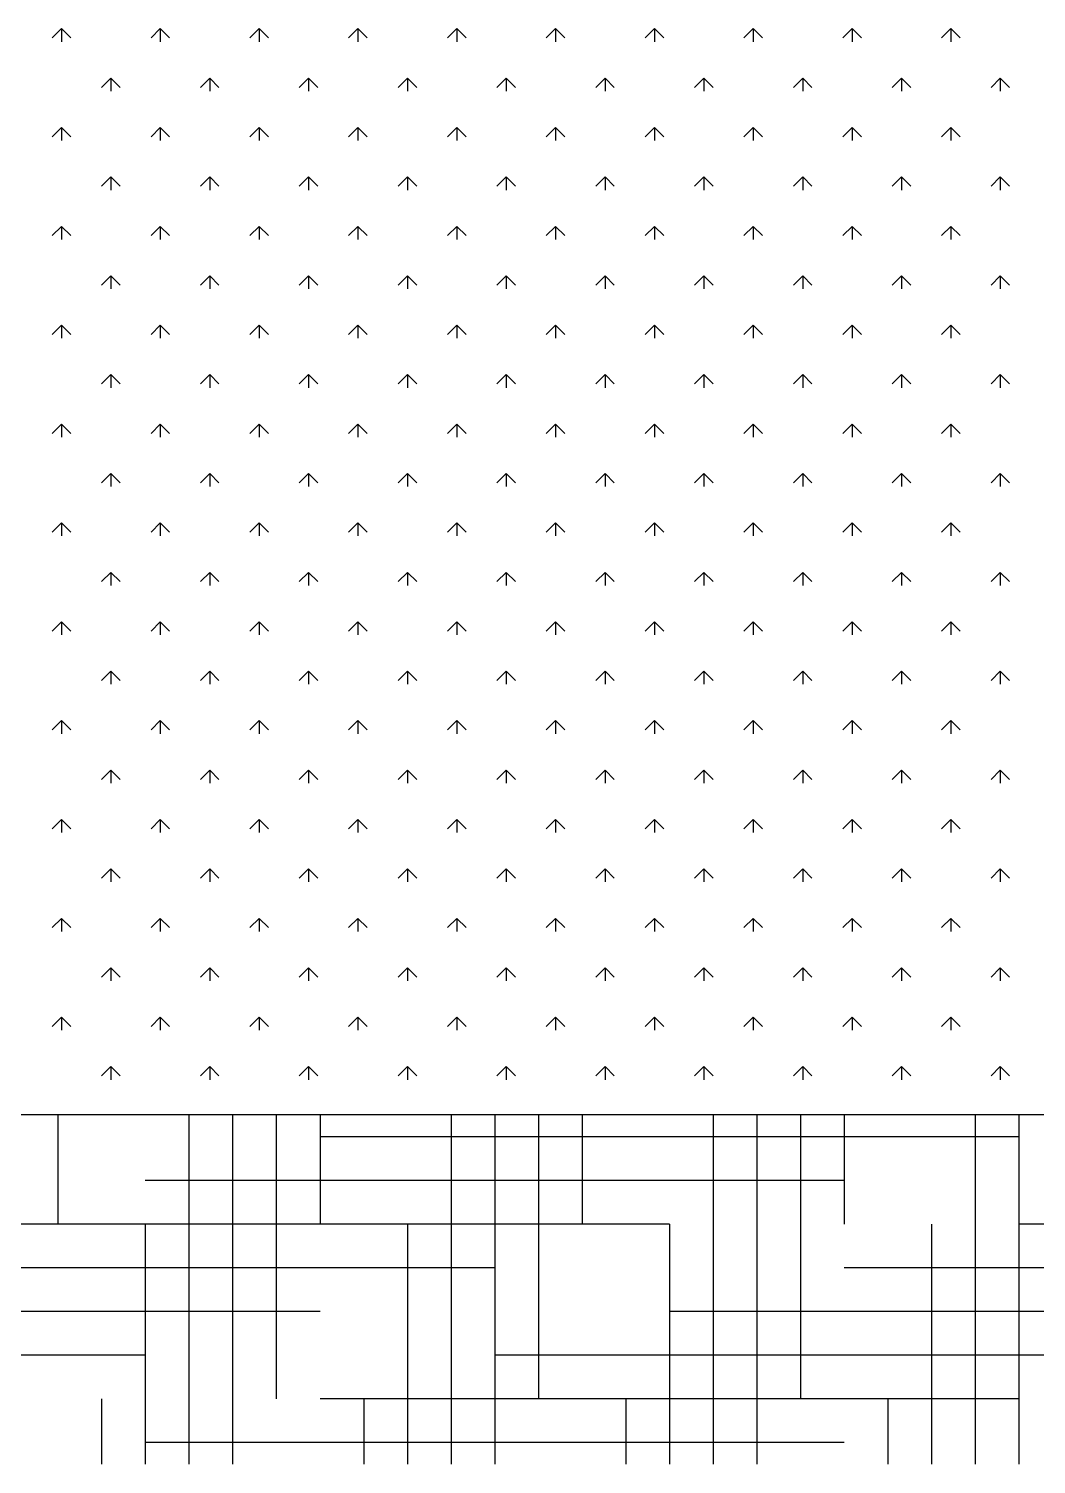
# Model space of a CAD drawing. Header units: millimetres. Extents: x -30782 to 40110, y 35885 to 73818.
# Drawn here: x 8245 to 9110, y 68543 to 69776 of the extents above; entities that cross this region are included whole.
import ezdxf

# ---------------------------------------------------------------- set-up
doc = ezdxf.new("R2010")
doc.units = ezdxf.units.MM

# ---------------------------------------------------------------- blocks, each defined once
blk = doc.blocks.new('A$C107E516A')
for p, q in [((1756.7, 1232.3, -685.7), (1748.8, 1224.3, -685.7)), ((1756.7, 1232.3, -685.7), (1764.7, 1224.3, -685.7)), ((1841.6, 1232.3, -685.7), (1833.6, 1224.3, -685.7)), ((1841.6, 1232.3, -685.7), (1849.5, 1224.3, -685.7)), ((1926.4, 1232.3, -685.7), (1918.5, 1224.3, -685.7)), ((1926.4, 1232.3, -685.7), (1934.4, 1224.3, -685.7)), ((2011.3, 1232.3, -685.7), (2003.3, 1224.3, -685.7)), ((2011.3, 1232.3, -685.7), (2019.2, 1224.3, -685.7)), ((2096.1, 1232.3, -685.7), (2088.2, 1224.3, -685.7)), ((2096.1, 1232.3, -685.7), (2104.1, 1224.3, -685.7)), ((2181, 1232.3, -685.7), (2173, 1224.3, -685.7)), ((2181, 1232.3, -685.7), (2188.9, 1224.3, -685.7)), ((2265.8, 1232.3, -685.7), (2257.9, 1224.3, -685.7)), ((2265.8, 1232.3, -685.7), (2273.8, 1224.3, -685.7)), ((2350.7, 1232.3, -685.7), (2342.7, 1224.3, -685.7)), ((2350.7, 1232.3, -685.7), (2358.6, 1224.3, -685.7)), ((2435.5, 1232.3, -685.7), (2427.6, 1224.3, -685.7)), ((2435.5, 1232.3, -685.7), (2443.5, 1224.3, -685.7)), ((2520.4, 1232.3, -685.7), (2512.4, 1224.3, -685.7)), ((2520.4, 1232.3, -685.7), (2528.3, 1224.3, -685.7)), ((1756.7, 1232.3, -685.7), (1756.7, 1221, -685.7)), ((1841.6, 1232.3, -685.7), (1841.6, 1221, -685.7)), ((1926.4, 1232.3, -685.7), (1926.4, 1221, -685.7)), ((2011.3, 1232.3, -685.7), (2011.3, 1221, -685.7)), ((2096.1, 1232.3, -685.7), (2096.1, 1221, -685.7)), ((2181, 1232.3, -685.7), (2181, 1221, -685.7)), ((2265.8, 1232.3, -685.7), (2265.8, 1221, -685.7)), ((2350.7, 1232.3, -685.7), (2350.7, 1221, -685.7)), ((2435.5, 1232.3, -685.7), (2435.5, 1221, -685.7)), ((2520.4, 1232.3, -685.7), (2520.4, 1221, -685.7)), ((1799.1, 1189.9, -685.7), (1791.2, 1181.9, -685.7)), ((1799.1, 1189.9, -685.7), (1799.1, 1178.6, -685.7)), ((1799.1, 1189.9, -685.7), (1807.1, 1181.9, -685.7)), ((1884, 1189.9, -685.7), (1876, 1181.9, -685.7)), ((1884, 1189.9, -685.7), (1884, 1178.6, -685.7)), ((1884, 1189.9, -685.7), (1891.9, 1181.9, -685.7)), ((1968.8, 1189.9, -685.7), (1960.9, 1181.9, -685.7)), ((1968.8, 1189.9, -685.7), (1968.8, 1178.6, -685.7)), ((1968.8, 1189.9, -685.7), (1976.8, 1181.9, -685.7)), ((2053.7, 1189.9, -685.7), (2045.7, 1181.9, -685.7)), ((2053.7, 1189.9, -685.7), (2053.7, 1178.6, -685.7)), ((2053.7, 1189.9, -685.7), (2061.7, 1181.9, -685.7)), ((2138.6, 1189.9, -685.7), (2130.6, 1181.9, -685.7)), ((2138.6, 1189.9, -685.7), (2138.6, 1178.6, -685.7)), ((2138.6, 1189.9, -685.7), (2146.5, 1181.9, -685.7)), ((2223.4, 1189.9, -685.7), (2215.4, 1181.9, -685.7)), ((2223.4, 1189.9, -685.7), (2223.4, 1178.6, -685.7)), ((2223.4, 1189.9, -685.7), (2231.4, 1181.9, -685.7)), ((2308.3, 1189.9, -685.7), (2300.3, 1181.9, -685.7)), ((2308.3, 1189.9, -685.7), (2308.3, 1178.6, -685.7)), ((2308.3, 1189.9, -685.7), (2316.2, 1181.9, -685.7)), ((2393.1, 1189.9, -685.7), (2385.2, 1181.9, -685.7)), ((2393.1, 1189.9, -685.7), (2393.1, 1178.6, -685.7)), ((2393.1, 1189.9, -685.7), (2401.1, 1181.9, -685.7)), ((2478, 1189.9, -685.7), (2470, 1181.9, -685.7)), ((2478, 1189.9, -685.7), (2478, 1178.6, -685.7)), ((2478, 1189.9, -685.7), (2485.9, 1181.9, -685.7)), ((2562.8, 1189.9, -685.7), (2554.9, 1181.9, -685.7)), ((2562.8, 1189.9, -685.7), (2562.8, 1178.6, -685.7)), ((2562.8, 1189.9, -685.7), (2570.8, 1181.9, -685.7)), ((1756.7, 1147.4, -685.7), (1748.8, 1139.5, -685.7)), ((1756.7, 1147.4, -685.7), (1756.7, 1136.2, -685.7)), ((1756.7, 1147.4, -685.7), (1764.7, 1139.5, -685.7)), ((1841.6, 1147.4, -685.7), (1833.6, 1139.5, -685.7)), ((1841.6, 1147.4, -685.7), (1841.6, 1136.2, -685.7)), ((1841.6, 1147.4, -685.7), (1849.5, 1139.5, -685.7)), ((1926.4, 1147.4, -685.7), (1918.5, 1139.5, -685.7)), ((1926.4, 1147.4, -685.7), (1926.4, 1136.2, -685.7)), ((1926.4, 1147.4, -685.7), (1934.4, 1139.5, -685.7)), ((2011.3, 1147.4, -685.7), (2003.3, 1139.5, -685.7)), ((2011.3, 1147.4, -685.7), (2011.3, 1136.2, -685.7)), ((2011.3, 1147.4, -685.7), (2019.2, 1139.5, -685.7)), ((2096.1, 1147.4, -685.7), (2088.2, 1139.5, -685.7)), ((2096.1, 1147.4, -685.7), (2096.1, 1136.2, -685.7)), ((2096.1, 1147.4, -685.7), (2104.1, 1139.5, -685.7)), ((2181, 1147.4, -685.7), (2173, 1139.5, -685.7)), ((2181, 1147.4, -685.7), (2181, 1136.2, -685.7)), ((2181, 1147.4, -685.7), (2188.9, 1139.5, -685.7)), ((2265.8, 1147.4, -685.7), (2257.9, 1139.5, -685.7)), ((2265.8, 1147.4, -685.7), (2265.8, 1136.2, -685.7)), ((2265.8, 1147.4, -685.7), (2273.8, 1139.5, -685.7)), ((2350.7, 1147.4, -685.7), (2342.7, 1139.5, -685.7)), ((2350.7, 1147.4, -685.7), (2350.7, 1136.2, -685.7)), ((2350.7, 1147.4, -685.7), (2358.6, 1139.5, -685.7)), ((2435.5, 1147.4, -685.7), (2427.6, 1139.5, -685.7)), ((2435.5, 1147.4, -685.7), (2435.5, 1136.2, -685.7)), ((2435.5, 1147.4, -685.7), (2443.5, 1139.5, -685.7)), ((2520.4, 1147.4, -685.7), (2512.4, 1139.5, -685.7)), ((2520.4, 1147.4, -685.7), (2520.4, 1136.2, -685.7)), ((2520.4, 1147.4, -685.7), (2528.3, 1139.5, -685.7)), ((1799.1, 1105, -685.7), (1791.2, 1097, -685.7)), ((1799.1, 1105, -685.7), (1799.1, 1093.7, -685.7)), ((1799.1, 1105, -685.7), (1807.1, 1097, -685.7)), ((1884, 1105, -685.7), (1876, 1097, -685.7)), ((1884, 1105, -685.7), (1884, 1093.7, -685.7)), ((1884, 1105, -685.7), (1891.9, 1097, -685.7)), ((1968.8, 1105, -685.7), (1960.9, 1097, -685.7)), ((1968.8, 1105, -685.7), (1968.8, 1093.7, -685.7)), ((1968.8, 1105, -685.7), (1976.8, 1097, -685.7)), ((2053.7, 1105, -685.7), (2045.7, 1097, -685.7)), ((2053.7, 1105, -685.7), (2053.7, 1093.7, -685.7)), ((2053.7, 1105, -685.7), (2061.7, 1097, -685.7)), ((2138.6, 1105, -685.7), (2130.6, 1097, -685.7)), ((2138.6, 1105, -685.7), (2138.6, 1093.7, -685.7)), ((2138.6, 1105, -685.7), (2146.5, 1097, -685.7)), ((2223.4, 1105, -685.7), (2215.4, 1097, -685.7)), ((2223.4, 1105, -685.7), (2223.4, 1093.7, -685.7)), ((2223.4, 1105, -685.7), (2231.4, 1097, -685.7)), ((2308.3, 1105, -685.7), (2300.3, 1097, -685.7)), ((2308.3, 1105, -685.7), (2308.3, 1093.7, -685.7)), ((2308.3, 1105, -685.7), (2316.2, 1097, -685.7)), ((2393.1, 1105, -685.7), (2385.2, 1097, -685.7)), ((2393.1, 1105, -685.7), (2393.1, 1093.7, -685.7)), ((2393.1, 1105, -685.7), (2401.1, 1097, -685.7)), ((2478, 1105, -685.7), (2470, 1097, -685.7)), ((2478, 1105, -685.7), (2478, 1093.7, -685.7)), ((2478, 1105, -685.7), (2485.9, 1097, -685.7)), ((2562.8, 1105, -685.7), (2554.9, 1097, -685.7)), ((2562.8, 1105, -685.7), (2562.8, 1093.7, -685.7)), ((2562.8, 1105, -685.7), (2570.8, 1097, -685.7)), ((1756.7, 1062.6, -685.7), (1748.8, 1054.6, -685.7)), ((1756.7, 1062.6, -685.7), (1756.7, 1051.3, -685.7)), ((1756.7, 1062.6, -685.7), (1764.7, 1054.6, -685.7)), ((1841.6, 1062.6, -685.7), (1833.6, 1054.6, -685.7)), ((1841.6, 1062.6, -685.7), (1841.6, 1051.3, -685.7)), ((1841.6, 1062.6, -685.7), (1849.5, 1054.6, -685.7)), ((1926.4, 1062.6, -685.7), (1918.5, 1054.6, -685.7)), ((1926.4, 1062.6, -685.7), (1926.4, 1051.3, -685.7)), ((1926.4, 1062.6, -685.7), (1934.4, 1054.6, -685.7)), ((2011.3, 1062.6, -685.7), (2003.3, 1054.6, -685.7)), ((2011.3, 1062.6, -685.7), (2011.3, 1051.3, -685.7)), ((2011.3, 1062.6, -685.7), (2019.2, 1054.6, -685.7)), ((2096.1, 1062.6, -685.7), (2088.2, 1054.6, -685.7)), ((2096.1, 1062.6, -685.7), (2096.1, 1051.3, -685.7)), ((2096.1, 1062.6, -685.7), (2104.1, 1054.6, -685.7)), ((2181, 1062.6, -685.7), (2173, 1054.6, -685.7)), ((2181, 1062.6, -685.7), (2181, 1051.3, -685.7)), ((2181, 1062.6, -685.7), (2188.9, 1054.6, -685.7)), ((2265.8, 1062.6, -685.7), (2257.9, 1054.6, -685.7)), ((2265.8, 1062.6, -685.7), (2265.8, 1051.3, -685.7)), ((2265.8, 1062.6, -685.7), (2273.8, 1054.6, -685.7)), ((2350.7, 1062.6, -685.7), (2342.7, 1054.6, -685.7)), ((2350.7, 1062.6, -685.7), (2350.7, 1051.3, -685.7)), ((2350.7, 1062.6, -685.7), (2358.6, 1054.6, -685.7)), ((2435.5, 1062.6, -685.7), (2427.6, 1054.6, -685.7)), ((2435.5, 1062.6, -685.7), (2435.5, 1051.3, -685.7)), ((2435.5, 1062.6, -685.7), (2443.5, 1054.6, -685.7)), ((2520.4, 1062.6, -685.7), (2512.4, 1054.6, -685.7)), ((2520.4, 1062.6, -685.7), (2520.4, 1051.3, -685.7)), ((2520.4, 1062.6, -685.7), (2528.3, 1054.6, -685.7)), ((1799.1, 1020.1, -685.7), (1791.2, 1012.2, -685.7)), ((1799.1, 1020.1, -685.7), (1799.1, 1008.9, -685.7)), ((1799.1, 1020.1, -685.7), (1807.1, 1012.2, -685.7)), ((1884, 1020.1, -685.7), (1876, 1012.2, -685.7)), ((1884, 1020.1, -685.7), (1884, 1008.9, -685.7)), ((1884, 1020.1, -685.7), (1891.9, 1012.2, -685.7)), ((1968.8, 1020.1, -685.7), (1960.9, 1012.2, -685.7)), ((1968.8, 1020.1, -685.7), (1968.8, 1008.9, -685.7)), ((1968.8, 1020.1, -685.7), (1976.8, 1012.2, -685.7)), ((2053.7, 1020.1, -685.7), (2045.7, 1012.2, -685.7)), ((2053.7, 1020.1, -685.7), (2053.7, 1008.9, -685.7)), ((2053.7, 1020.1, -685.7), (2061.7, 1012.2, -685.7)), ((2138.6, 1020.1, -685.7), (2130.6, 1012.2, -685.7)), ((2138.6, 1020.1, -685.7), (2138.6, 1008.9, -685.7)), ((2138.6, 1020.1, -685.7), (2146.5, 1012.2, -685.7)), ((2223.4, 1020.1, -685.7), (2215.4, 1012.2, -685.7)), ((2223.4, 1020.1, -685.7), (2223.4, 1008.9, -685.7)), ((2223.4, 1020.1, -685.7), (2231.4, 1012.2, -685.7)), ((2308.3, 1020.1, -685.7), (2300.3, 1012.2, -685.7)), ((2308.3, 1020.1, -685.7), (2308.3, 1008.9, -685.7)), ((2308.3, 1020.1, -685.7), (2316.2, 1012.2, -685.7)), ((2393.1, 1020.1, -685.7), (2385.2, 1012.2, -685.7)), ((2393.1, 1020.1, -685.7), (2393.1, 1008.9, -685.7)), ((2393.1, 1020.1, -685.7), (2401.1, 1012.2, -685.7)), ((2478, 1020.1, -685.7), (2470, 1012.2, -685.7)), ((2478, 1020.1, -685.7), (2478, 1008.9, -685.7)), ((2478, 1020.1, -685.7), (2485.9, 1012.2, -685.7)), ((2562.8, 1020.1, -685.7), (2554.9, 1012.2, -685.7)), ((2562.8, 1020.1, -685.7), (2562.8, 1008.9, -685.7)), ((2562.8, 1020.1, -685.7), (2570.8, 1012.2, -685.7)), ((1756.7, 977.7, -685.7), (1748.8, 969.8, -685.7)), ((1756.7, 977.7, -685.7), (1756.7, 966.5, -685.7)), ((1756.7, 977.7, -685.7), (1764.7, 969.8, -685.7)), ((1841.6, 977.7, -685.7), (1833.6, 969.8, -685.7)), ((1841.6, 977.7, -685.7), (1841.6, 966.5, -685.7)), ((1841.6, 977.7, -685.7), (1849.5, 969.8, -685.7)), ((1926.4, 977.7, -685.7), (1918.5, 969.8, -685.7)), ((1926.4, 977.7, -685.7), (1926.4, 966.5, -685.7)), ((1926.4, 977.7, -685.7), (1934.4, 969.8, -685.7)), ((2011.3, 977.7, -685.7), (2003.3, 969.8, -685.7)), ((2011.3, 977.7, -685.7), (2011.3, 966.5, -685.7)), ((2011.3, 977.7, -685.7), (2019.2, 969.8, -685.7)), ((2096.1, 977.7, -685.7), (2088.2, 969.8, -685.7)), ((2096.1, 977.7, -685.7), (2096.1, 966.5, -685.7)), ((2096.1, 977.7, -685.7), (2104.1, 969.8, -685.7)), ((2181, 977.7, -685.7), (2173, 969.8, -685.7)), ((2181, 977.7, -685.7), (2181, 966.5, -685.7)), ((2181, 977.7, -685.7), (2188.9, 969.8, -685.7)), ((2265.8, 977.7, -685.7), (2257.9, 969.8, -685.7)), ((2265.8, 977.7, -685.7), (2265.8, 966.5, -685.7)), ((2265.8, 977.7, -685.7), (2273.8, 969.8, -685.7)), ((2350.7, 977.7, -685.7), (2342.7, 969.8, -685.7)), ((2350.7, 977.7, -685.7), (2350.7, 966.5, -685.7)), ((2350.7, 977.7, -685.7), (2358.6, 969.8, -685.7)), ((2435.5, 977.7, -685.7), (2427.6, 969.8, -685.7)), ((2435.5, 977.7, -685.7), (2435.5, 966.5, -685.7)), ((2435.5, 977.7, -685.7), (2443.5, 969.8, -685.7)), ((2520.4, 977.7, -685.7), (2512.4, 969.8, -685.7)), ((2520.4, 977.7, -685.7), (2520.4, 966.5, -685.7)), ((2520.4, 977.7, -685.7), (2528.3, 969.8, -685.7)), ((1799.1, 935.3, -685.7), (1791.2, 927.3, -685.7)), ((1799.1, 935.3, -685.7), (1799.1, 924, -685.7)), ((1799.1, 935.3, -685.7), (1807.1, 927.3, -685.7)), ((1884, 935.3, -685.7), (1876, 927.3, -685.7)), ((1884, 935.3, -685.7), (1884, 924, -685.7)), ((1884, 935.3, -685.7), (1891.9, 927.3, -685.7)), ((1968.8, 935.3, -685.7), (1960.9, 927.3, -685.7)), ((1968.8, 935.3, -685.7), (1968.8, 924, -685.7)), ((1968.8, 935.3, -685.7), (1976.8, 927.3, -685.7)), ((2053.7, 935.3, -685.7), (2045.7, 927.3, -685.7)), ((2053.7, 935.3, -685.7), (2053.7, 924, -685.7)), ((2053.7, 935.3, -685.7), (2061.7, 927.3, -685.7)), ((2138.6, 935.3, -685.7), (2130.6, 927.3, -685.7)), ((2138.6, 935.3, -685.7), (2138.6, 924, -685.7)), ((2138.6, 935.3, -685.7), (2146.5, 927.3, -685.7)), ((2223.4, 935.3, -685.7), (2215.4, 927.3, -685.7)), ((2223.4, 935.3, -685.7), (2223.4, 924, -685.7)), ((2223.4, 935.3, -685.7), (2231.4, 927.3, -685.7)), ((2308.3, 935.3, -685.7), (2300.3, 927.3, -685.7)), ((2308.3, 935.3, -685.7), (2308.3, 924, -685.7)), ((2308.3, 935.3, -685.7), (2316.2, 927.3, -685.7)), ((2393.1, 935.3, -685.7), (2385.2, 927.3, -685.7)), ((2393.1, 935.3, -685.7), (2393.1, 924, -685.7)), ((2393.1, 935.3, -685.7), (2401.1, 927.3, -685.7)), ((2478, 935.3, -685.7), (2470, 927.3, -685.7)), ((2478, 935.3, -685.7), (2478, 924, -685.7)), ((2478, 935.3, -685.7), (2485.9, 927.3, -685.7)), ((2562.8, 935.3, -685.7), (2554.9, 927.3, -685.7)), ((2562.8, 935.3, -685.7), (2562.8, 924, -685.7)), ((2562.8, 935.3, -685.7), (2570.8, 927.3, -685.7)), ((1756.7, 892.9, -685.7), (1748.8, 884.9, -685.7)), ((1756.7, 892.9, -685.7), (1756.7, 881.6, -685.7)), ((1756.7, 892.9, -685.7), (1764.7, 884.9, -685.7)), ((1841.6, 892.9, -685.7), (1833.6, 884.9, -685.7)), ((1841.6, 892.9, -685.7), (1841.6, 881.6, -685.7)), ((1841.6, 892.9, -685.7), (1849.5, 884.9, -685.7)), ((1926.4, 892.9, -685.7), (1918.5, 884.9, -685.7)), ((1926.4, 892.9, -685.7), (1926.4, 881.6, -685.7)), ((1926.4, 892.9, -685.7), (1934.4, 884.9, -685.7)), ((2011.3, 892.9, -685.7), (2003.3, 884.9, -685.7)), ((2011.3, 892.9, -685.7), (2011.3, 881.6, -685.7)), ((2011.3, 892.9, -685.7), (2019.2, 884.9, -685.7)), ((2096.1, 892.9, -685.7), (2088.2, 884.9, -685.7)), ((2096.1, 892.9, -685.7), (2096.1, 881.6, -685.7)), ((2096.1, 892.9, -685.7), (2104.1, 884.9, -685.7)), ((2181, 892.9, -685.7), (2173, 884.9, -685.7)), ((2181, 892.9, -685.7), (2181, 881.6, -685.7)), ((2181, 892.9, -685.7), (2188.9, 884.9, -685.7)), ((2265.8, 892.9, -685.7), (2257.9, 884.9, -685.7)), ((2265.8, 892.9, -685.7), (2265.8, 881.6, -685.7)), ((2265.8, 892.9, -685.7), (2273.8, 884.9, -685.7)), ((2350.7, 892.9, -685.7), (2342.7, 884.9, -685.7)), ((2350.7, 892.9, -685.7), (2350.7, 881.6, -685.7)), ((2350.7, 892.9, -685.7), (2358.6, 884.9, -685.7)), ((2435.5, 892.9, -685.7), (2427.6, 884.9, -685.7)), ((2435.5, 892.9, -685.7), (2435.5, 881.6, -685.7)), ((2435.5, 892.9, -685.7), (2443.5, 884.9, -685.7)), ((2520.4, 892.9, -685.7), (2512.4, 884.9, -685.7)), ((2520.4, 892.9, -685.7), (2520.4, 881.6, -685.7)), ((2520.4, 892.9, -685.7), (2528.3, 884.9, -685.7)), ((1799.1, 850.4, -685.7), (1791.2, 842.5, -685.7)), ((1799.1, 850.4, -685.7), (1799.1, 839.2, -685.7)), ((1799.1, 850.4, -685.7), (1807.1, 842.5, -685.7)), ((1884, 850.4, -685.7), (1876, 842.5, -685.7)), ((1884, 850.4, -685.7), (1884, 839.2, -685.7)), ((1884, 850.4, -685.7), (1891.9, 842.5, -685.7)), ((1968.8, 850.4, -685.7), (1960.9, 842.5, -685.7)), ((1968.8, 850.4, -685.7), (1968.8, 839.2, -685.7)), ((1968.8, 850.4, -685.7), (1976.8, 842.5, -685.7)), ((2053.7, 850.4, -685.7), (2045.7, 842.5, -685.7)), ((2053.7, 850.4, -685.7), (2053.7, 839.2, -685.7)), ((2053.7, 850.4, -685.7), (2061.7, 842.5, -685.7)), ((2138.6, 850.4, -685.7), (2130.6, 842.5, -685.7)), ((2138.6, 850.4, -685.7), (2138.6, 839.2, -685.7)), ((2138.6, 850.4, -685.7), (2146.5, 842.5, -685.7)), ((2223.4, 850.4, -685.7), (2215.4, 842.5, -685.7)), ((2223.4, 850.4, -685.7), (2223.4, 839.2, -685.7)), ((2223.4, 850.4, -685.7), (2231.4, 842.5, -685.7)), ((2308.3, 850.4, -685.7), (2300.3, 842.5, -685.7)), ((2308.3, 850.4, -685.7), (2308.3, 839.2, -685.7)), ((2308.3, 850.4, -685.7), (2316.2, 842.5, -685.7)), ((2393.1, 850.4, -685.7), (2385.2, 842.5, -685.7)), ((2393.1, 850.4, -685.7), (2393.1, 839.2, -685.7)), ((2393.1, 850.4, -685.7), (2401.1, 842.5, -685.7)), ((2478, 850.4, -685.7), (2470, 842.5, -685.7)), ((2478, 850.4, -685.7), (2478, 839.2, -685.7)), ((2478, 850.4, -685.7), (2485.9, 842.5, -685.7)), ((2562.8, 850.4, -685.7), (2554.9, 842.5, -685.7)), ((2562.8, 850.4, -685.7), (2562.8, 839.2, -685.7)), ((2562.8, 850.4, -685.7), (2570.8, 842.5, -685.7)), ((1756.7, 808, -685.7), (1748.8, 800.1, -685.7)), ((1756.7, 808, -685.7), (1756.7, 796.8, -685.7)), ((1756.7, 808, -685.7), (1764.7, 800.1, -685.7)), ((1841.6, 808, -685.7), (1833.6, 800.1, -685.7)), ((1841.6, 808, -685.7), (1841.6, 796.8, -685.7)), ((1841.6, 808, -685.7), (1849.5, 800.1, -685.7)), ((1926.4, 808, -685.7), (1918.5, 800.1, -685.7)), ((1926.4, 808, -685.7), (1926.4, 796.8, -685.7)), ((1926.4, 808, -685.7), (1934.4, 800.1, -685.7)), ((2011.3, 808, -685.7), (2003.3, 800.1, -685.7)), ((2011.3, 808, -685.7), (2011.3, 796.8, -685.7)), ((2011.3, 808, -685.7), (2019.2, 800.1, -685.7)), ((2096.1, 808, -685.7), (2088.2, 800.1, -685.7)), ((2096.1, 808, -685.7), (2096.1, 796.8, -685.7)), ((2096.1, 808, -685.7), (2104.1, 800.1, -685.7)), ((2181, 808, -685.7), (2173, 800.1, -685.7)), ((2181, 808, -685.7), (2181, 796.8, -685.7)), ((2181, 808, -685.7), (2188.9, 800.1, -685.7)), ((2265.8, 808, -685.7), (2257.9, 800.1, -685.7)), ((2265.8, 808, -685.7), (2265.8, 796.8, -685.7)), ((2265.8, 808, -685.7), (2273.8, 800.1, -685.7)), ((2350.7, 808, -685.7), (2342.7, 800.1, -685.7)), ((2350.7, 808, -685.7), (2350.7, 796.8, -685.7)), ((2350.7, 808, -685.7), (2358.6, 800.1, -685.7)), ((2435.5, 808, -685.7), (2427.6, 800.1, -685.7)), ((2435.5, 808, -685.7), (2435.5, 796.8, -685.7)), ((2435.5, 808, -685.7), (2443.5, 800.1, -685.7)), ((2520.4, 808, -685.7), (2512.4, 800.1, -685.7)), ((2520.4, 808, -685.7), (2520.4, 796.8, -685.7)), ((2520.4, 808, -685.7), (2528.3, 800.1, -685.7)), ((1799.1, 765.6, -685.7), (1791.2, 757.6, -685.7)), ((1799.1, 765.6, -685.7), (1799.1, 754.3, -685.7)), ((1799.1, 765.6, -685.7), (1807.1, 757.6, -685.7)), ((1884, 765.6, -685.7), (1876, 757.6, -685.7)), ((1884, 765.6, -685.7), (1884, 754.3, -685.7)), ((1884, 765.6, -685.7), (1891.9, 757.6, -685.7)), ((1968.8, 765.6, -685.7), (1960.9, 757.6, -685.7)), ((1968.8, 765.6, -685.7), (1968.8, 754.3, -685.7)), ((1968.8, 765.6, -685.7), (1976.8, 757.6, -685.7)), ((2053.7, 765.6, -685.7), (2045.7, 757.6, -685.7)), ((2053.7, 765.6, -685.7), (2053.7, 754.3, -685.7)), ((2053.7, 765.6, -685.7), (2061.7, 757.6, -685.7)), ((2138.6, 765.6, -685.7), (2130.6, 757.6, -685.7)), ((2138.6, 765.6, -685.7), (2138.6, 754.3, -685.7)), ((2138.6, 765.6, -685.7), (2146.5, 757.6, -685.7)), ((2223.4, 765.6, -685.7), (2215.4, 757.6, -685.7)), ((2223.4, 765.6, -685.7), (2223.4, 754.3, -685.7)), ((2223.4, 765.6, -685.7), (2231.4, 757.6, -685.7)), ((2308.3, 765.6, -685.7), (2300.3, 757.6, -685.7)), ((2308.3, 765.6, -685.7), (2308.3, 754.3, -685.7)), ((2308.3, 765.6, -685.7), (2316.2, 757.6, -685.7)), ((2393.1, 765.6, -685.7), (2385.2, 757.6, -685.7)), ((2393.1, 765.6, -685.7), (2393.1, 754.3, -685.7)), ((2393.1, 765.6, -685.7), (2401.1, 757.6, -685.7)), ((2478, 765.6, -685.7), (2470, 757.6, -685.7)), ((2478, 765.6, -685.7), (2478, 754.3, -685.7)), ((2478, 765.6, -685.7), (2485.9, 757.6, -685.7)), ((2562.8, 765.6, -685.7), (2554.9, 757.6, -685.7)), ((2562.8, 765.6, -685.7), (2562.8, 754.3, -685.7)), ((2562.8, 765.6, -685.7), (2570.8, 757.6, -685.7)), ((1756.7, 723.2, -685.7), (1748.8, 715.2, -685.7)), ((1756.7, 723.2, -685.7), (1756.7, 711.9, -685.7)), ((1756.7, 723.2, -685.7), (1764.7, 715.2, -685.7)), ((1841.6, 723.2, -685.7), (1833.6, 715.2, -685.7)), ((1841.6, 723.2, -685.7), (1841.6, 711.9, -685.7)), ((1841.6, 723.2, -685.7), (1849.5, 715.2, -685.7)), ((1926.4, 723.2, -685.7), (1918.5, 715.2, -685.7)), ((1926.4, 723.2, -685.7), (1926.4, 711.9, -685.7)), ((1926.4, 723.2, -685.7), (1934.4, 715.2, -685.7)), ((2011.3, 723.2, -685.7), (2003.3, 715.2, -685.7)), ((2011.3, 723.2, -685.7), (2011.3, 711.9, -685.7)), ((2011.3, 723.2, -685.7), (2019.2, 715.2, -685.7)), ((2096.1, 723.2, -685.7), (2088.2, 715.2, -685.7)), ((2096.1, 723.2, -685.7), (2096.1, 711.9, -685.7)), ((2096.1, 723.2, -685.7), (2104.1, 715.2, -685.7)), ((2181, 723.2, -685.7), (2173, 715.2, -685.7)), ((2181, 723.2, -685.7), (2181, 711.9, -685.7)), ((2181, 723.2, -685.7), (2188.9, 715.2, -685.7)), ((2265.8, 723.2, -685.7), (2257.9, 715.2, -685.7)), ((2265.8, 723.2, -685.7), (2265.8, 711.9, -685.7)), ((2265.8, 723.2, -685.7), (2273.8, 715.2, -685.7)), ((2350.7, 723.2, -685.7), (2342.7, 715.2, -685.7)), ((2350.7, 723.2, -685.7), (2350.7, 711.9, -685.7)), ((2350.7, 723.2, -685.7), (2358.6, 715.2, -685.7)), ((2435.5, 723.2, -685.7), (2427.6, 715.2, -685.7)), ((2435.5, 723.2, -685.7), (2435.5, 711.9, -685.7)), ((2435.5, 723.2, -685.7), (2443.5, 715.2, -685.7)), ((2520.4, 723.2, -685.7), (2512.4, 715.2, -685.7)), ((2520.4, 723.2, -685.7), (2520.4, 711.9, -685.7)), ((2520.4, 723.2, -685.7), (2528.3, 715.2, -685.7)), ((1799.1, 680.7, -685.7), (1791.2, 672.8, -685.7)), ((1799.1, 680.7, -685.7), (1799.1, 669.5, -685.7)), ((1799.1, 680.7, -685.7), (1807.1, 672.8, -685.7)), ((1884, 680.7, -685.7), (1876, 672.8, -685.7)), ((1884, 680.7, -685.7), (1884, 669.5, -685.7)), ((1884, 680.7, -685.7), (1891.9, 672.8, -685.7)), ((1968.8, 680.7, -685.7), (1960.9, 672.8, -685.7)), ((1968.8, 680.7, -685.7), (1968.8, 669.5, -685.7)), ((1968.8, 680.7, -685.7), (1976.8, 672.8, -685.7)), ((2053.7, 680.7, -685.7), (2045.7, 672.8, -685.7)), ((2053.7, 680.7, -685.7), (2053.7, 669.5, -685.7)), ((2053.7, 680.7, -685.7), (2061.7, 672.8, -685.7)), ((2138.6, 680.7, -685.7), (2130.6, 672.8, -685.7)), ((2138.6, 680.7, -685.7), (2138.6, 669.5, -685.7)), ((2138.6, 680.7, -685.7), (2146.5, 672.8, -685.7)), ((2223.4, 680.7, -685.7), (2215.4, 672.8, -685.7)), ((2223.4, 680.7, -685.7), (2223.4, 669.5, -685.7)), ((2223.4, 680.7, -685.7), (2231.4, 672.8, -685.7)), ((2308.3, 680.7, -685.7), (2300.3, 672.8, -685.7)), ((2308.3, 680.7, -685.7), (2308.3, 669.5, -685.7)), ((2308.3, 680.7, -685.7), (2316.2, 672.8, -685.7)), ((2393.1, 680.7, -685.7), (2385.2, 672.8, -685.7)), ((2393.1, 680.7, -685.7), (2393.1, 669.5, -685.7)), ((2393.1, 680.7, -685.7), (2401.1, 672.8, -685.7)), ((2478, 680.7, -685.7), (2470, 672.8, -685.7)), ((2478, 680.7, -685.7), (2478, 669.5, -685.7)), ((2478, 680.7, -685.7), (2485.9, 672.8, -685.7)), ((2562.8, 680.7, -685.7), (2554.9, 672.8, -685.7)), ((2562.8, 680.7, -685.7), (2562.8, 669.5, -685.7)), ((2562.8, 680.7, -685.7), (2570.8, 672.8, -685.7)), ((1756.7, 638.3, -685.7), (1748.8, 630.4, -685.7)), ((1756.7, 638.3, -685.7), (1756.7, 627.1, -685.7)), ((1756.7, 638.3, -685.7), (1764.7, 630.4, -685.7)), ((1841.6, 638.3, -685.7), (1833.6, 630.4, -685.7)), ((1841.6, 638.3, -685.7), (1841.6, 627.1, -685.7)), ((1841.6, 638.3, -685.7), (1849.5, 630.4, -685.7)), ((1926.4, 638.3, -685.7), (1918.5, 630.4, -685.7)), ((1926.4, 638.3, -685.7), (1926.4, 627.1, -685.7)), ((1926.4, 638.3, -685.7), (1934.4, 630.4, -685.7)), ((2011.3, 638.3, -685.7), (2003.3, 630.4, -685.7)), ((2011.3, 638.3, -685.7), (2011.3, 627.1, -685.7)), ((2011.3, 638.3, -685.7), (2019.2, 630.4, -685.7)), ((2096.1, 638.3, -685.7), (2088.2, 630.4, -685.7)), ((2096.1, 638.3, -685.7), (2096.1, 627.1, -685.7)), ((2096.1, 638.3, -685.7), (2104.1, 630.4, -685.7)), ((2181, 638.3, -685.7), (2173, 630.4, -685.7)), ((2181, 638.3, -685.7), (2181, 627.1, -685.7)), ((2181, 638.3, -685.7), (2188.9, 630.4, -685.7)), ((2265.8, 638.3, -685.7), (2257.9, 630.4, -685.7)), ((2265.8, 638.3, -685.7), (2265.8, 627.1, -685.7)), ((2265.8, 638.3, -685.7), (2273.8, 630.4, -685.7)), ((2350.7, 638.3, -685.7), (2342.7, 630.4, -685.7)), ((2350.7, 638.3, -685.7), (2350.7, 627.1, -685.7)), ((2350.7, 638.3, -685.7), (2358.6, 630.4, -685.7)), ((2435.5, 638.3, -685.7), (2427.6, 630.4, -685.7)), ((2435.5, 638.3, -685.7), (2435.5, 627.1, -685.7)), ((2435.5, 638.3, -685.7), (2443.5, 630.4, -685.7)), ((2520.4, 638.3, -685.7), (2512.4, 630.4, -685.7)), ((2520.4, 638.3, -685.7), (2520.4, 627.1, -685.7)), ((2520.4, 638.3, -685.7), (2528.3, 630.4, -685.7)), ((1799.1, 595.9, -685.7), (1791.2, 587.9, -685.7)), ((1799.1, 595.9, -685.7), (1799.1, 584.6, -685.7)), ((1799.1, 595.9, -685.7), (1807.1, 587.9, -685.7)), ((1884, 595.9, -685.7), (1876, 587.9, -685.7)), ((1884, 595.9, -685.7), (1884, 584.6, -685.7)), ((1884, 595.9, -685.7), (1891.9, 587.9, -685.7)), ((1968.8, 595.9, -685.7), (1960.9, 587.9, -685.7)), ((1968.8, 595.9, -685.7), (1968.8, 584.6, -685.7)), ((1968.8, 595.9, -685.7), (1976.8, 587.9, -685.7)), ((2053.7, 595.9, -685.7), (2045.7, 587.9, -685.7)), ((2053.7, 595.9, -685.7), (2053.7, 584.6, -685.7)), ((2053.7, 595.9, -685.7), (2061.7, 587.9, -685.7)), ((2138.6, 595.9, -685.7), (2130.6, 587.9, -685.7)), ((2138.6, 595.9, -685.7), (2138.6, 584.6, -685.7)), ((2138.6, 595.9, -685.7), (2146.5, 587.9, -685.7)), ((2223.4, 595.9, -685.7), (2215.4, 587.9, -685.7)), ((2223.4, 595.9, -685.7), (2223.4, 584.6, -685.7)), ((2223.4, 595.9, -685.7), (2231.4, 587.9, -685.7)), ((2308.3, 595.9, -685.7), (2300.3, 587.9, -685.7)), ((2308.3, 595.9, -685.7), (2308.3, 584.6, -685.7)), ((2308.3, 595.9, -685.7), (2316.2, 587.9, -685.7)), ((2393.1, 595.9, -685.7), (2385.2, 587.9, -685.7)), ((2393.1, 595.9, -685.7), (2393.1, 584.6, -685.7)), ((2393.1, 595.9, -685.7), (2401.1, 587.9, -685.7)), ((2478, 595.9, -685.7), (2470, 587.9, -685.7)), ((2478, 595.9, -685.7), (2478, 584.6, -685.7)), ((2478, 595.9, -685.7), (2485.9, 587.9, -685.7)), ((2562.8, 595.9, -685.7), (2554.9, 587.9, -685.7)), ((2562.8, 595.9, -685.7), (2562.8, 584.6, -685.7)), ((2562.8, 595.9, -685.7), (2570.8, 587.9, -685.7)), ((1756.7, 553.5, -685.7), (1748.8, 545.5, -685.7)), ((1756.7, 553.5, -685.7), (1756.7, 542.2, -685.7)), ((1756.7, 553.5, -685.7), (1764.7, 545.5, -685.7)), ((1841.6, 553.5, -685.7), (1833.6, 545.5, -685.7)), ((1841.6, 553.5, -685.7), (1841.6, 542.2, -685.7)), ((1841.6, 553.5, -685.7), (1849.5, 545.5, -685.7)), ((1926.4, 553.5, -685.7), (1918.5, 545.5, -685.7)), ((1926.4, 553.5, -685.7), (1926.4, 542.2, -685.7)), ((1926.4, 553.5, -685.7), (1934.4, 545.5, -685.7)), ((2011.3, 553.5, -685.7), (2003.3, 545.5, -685.7)), ((2011.3, 553.5, -685.7), (2011.3, 542.2, -685.7)), ((2011.3, 553.5, -685.7), (2019.2, 545.5, -685.7)), ((2096.1, 553.5, -685.7), (2088.2, 545.5, -685.7)), ((2096.1, 553.5, -685.7), (2096.1, 542.2, -685.7)), ((2096.1, 553.5, -685.7), (2104.1, 545.5, -685.7)), ((2181, 553.5, -685.7), (2173, 545.5, -685.7)), ((2181, 553.5, -685.7), (2181, 542.2, -685.7)), ((2181, 553.5, -685.7), (2188.9, 545.5, -685.7)), ((2265.8, 553.5, -685.7), (2257.9, 545.5, -685.7)), ((2265.8, 553.5, -685.7), (2265.8, 542.2, -685.7)), ((2265.8, 553.5, -685.7), (2273.8, 545.5, -685.7)), ((2350.7, 553.5, -685.7), (2342.7, 545.5, -685.7)), ((2350.7, 553.5, -685.7), (2350.7, 542.2, -685.7)), ((2350.7, 553.5, -685.7), (2358.6, 545.5, -685.7)), ((2435.5, 553.5, -685.7), (2427.6, 545.5, -685.7)), ((2435.5, 553.5, -685.7), (2435.5, 542.2, -685.7)), ((2435.5, 553.5, -685.7), (2443.5, 545.5, -685.7)), ((2520.4, 553.5, -685.7), (2512.4, 545.5, -685.7)), ((2520.4, 553.5, -685.7), (2520.4, 542.2, -685.7)), ((2520.4, 553.5, -685.7), (2528.3, 545.5, -685.7)), ((1799.1, 511, -685.7), (1791.2, 503.1, -685.7)), ((1799.1, 511, -685.7), (1799.1, 499.8, -685.7)), ((1799.1, 511, -685.7), (1807.1, 503.1, -685.7)), ((1884, 511, -685.7), (1876, 503.1, -685.7)), ((1884, 511, -685.7), (1884, 499.8, -685.7)), ((1884, 511, -685.7), (1891.9, 503.1, -685.7)), ((1968.8, 511, -685.7), (1960.9, 503.1, -685.7)), ((1968.8, 511, -685.7), (1968.8, 499.8, -685.7)), ((1968.8, 511, -685.7), (1976.8, 503.1, -685.7)), ((2053.7, 511, -685.7), (2045.7, 503.1, -685.7)), ((2053.7, 511, -685.7), (2053.7, 499.8, -685.7)), ((2053.7, 511, -685.7), (2061.7, 503.1, -685.7)), ((2138.6, 511, -685.7), (2130.6, 503.1, -685.7)), ((2138.6, 511, -685.7), (2138.6, 499.8, -685.7)), ((2138.6, 511, -685.7), (2146.5, 503.1, -685.7)), ((2223.4, 511, -685.7), (2215.4, 503.1, -685.7)), ((2223.4, 511, -685.7), (2223.4, 499.8, -685.7)), ((2223.4, 511, -685.7), (2231.4, 503.1, -685.7)), ((2308.3, 511, -685.7), (2300.3, 503.1, -685.7)), ((2308.3, 511, -685.7), (2308.3, 499.8, -685.7)), ((2308.3, 511, -685.7), (2316.2, 503.1, -685.7)), ((2393.1, 511, -685.7), (2385.2, 503.1, -685.7)), ((2393.1, 511, -685.7), (2393.1, 499.8, -685.7)), ((2393.1, 511, -685.7), (2401.1, 503.1, -685.7)), ((2478, 511, -685.7), (2470, 503.1, -685.7)), ((2478, 511, -685.7), (2478, 499.8, -685.7)), ((2478, 511, -685.7), (2485.9, 503.1, -685.7)), ((2562.8, 511, -685.7), (2554.9, 503.1, -685.7)), ((2562.8, 511, -685.7), (2562.8, 499.8, -685.7)), ((2562.8, 511, -685.7), (2570.8, 503.1, -685.7)), ((1756.7, 468.6, -685.7), (1748.8, 460.6, -685.7)), ((1756.7, 468.6, -685.7), (1756.7, 457.4, -685.7)), ((1756.7, 468.6, -685.7), (1764.7, 460.6, -685.7)), ((1841.6, 468.6, -685.7), (1833.6, 460.6, -685.7)), ((1841.6, 468.6, -685.7), (1841.6, 457.4, -685.7)), ((1841.6, 468.6, -685.7), (1849.5, 460.6, -685.7)), ((1926.4, 468.6, -685.7), (1918.5, 460.6, -685.7)), ((1926.4, 468.6, -685.7), (1926.4, 457.4, -685.7)), ((1926.4, 468.6, -685.7), (1934.4, 460.6, -685.7)), ((2011.3, 468.6, -685.7), (2003.3, 460.6, -685.7)), ((2011.3, 468.6, -685.7), (2011.3, 457.4, -685.7)), ((2011.3, 468.6, -685.7), (2019.2, 460.6, -685.7)), ((2096.1, 468.6, -685.7), (2088.2, 460.6, -685.7)), ((2096.1, 468.6, -685.7), (2096.1, 457.4, -685.7)), ((2096.1, 468.6, -685.7), (2104.1, 460.6, -685.7)), ((2181, 468.6, -685.7), (2173, 460.6, -685.7)), ((2181, 468.6, -685.7), (2181, 457.4, -685.7)), ((2181, 468.6, -685.7), (2188.9, 460.6, -685.7)), ((2265.8, 468.6, -685.7), (2257.9, 460.6, -685.7)), ((2265.8, 468.6, -685.7), (2265.8, 457.4, -685.7)), ((2265.8, 468.6, -685.7), (2273.8, 460.6, -685.7)), ((2350.7, 468.6, -685.7), (2342.7, 460.6, -685.7)), ((2350.7, 468.6, -685.7), (2350.7, 457.4, -685.7)), ((2350.7, 468.6, -685.7), (2358.6, 460.6, -685.7)), ((2435.5, 468.6, -685.7), (2427.6, 460.6, -685.7)), ((2435.5, 468.6, -685.7), (2435.5, 457.4, -685.7)), ((2435.5, 468.6, -685.7), (2443.5, 460.6, -685.7)), ((2520.4, 468.6, -685.7), (2512.4, 460.6, -685.7)), ((2520.4, 468.6, -685.7), (2520.4, 457.4, -685.7)), ((2520.4, 468.6, -685.7), (2528.3, 460.6, -685.7)), ((1799.1, 426.2, -685.7), (1791.2, 418.2, -685.7)), ((1799.1, 426.2, -685.7), (1799.1, 414.9, -685.7)), ((1799.1, 426.2, -685.7), (1807.1, 418.2, -685.7)), ((1884, 426.2, -685.7), (1876, 418.2, -685.7)), ((1884, 426.2, -685.7), (1884, 414.9, -685.7)), ((1884, 426.2, -685.7), (1891.9, 418.2, -685.7)), ((1968.8, 426.2, -685.7), (1960.9, 418.2, -685.7)), ((1968.8, 426.2, -685.7), (1968.8, 414.9, -685.7)), ((1968.8, 426.2, -685.7), (1976.8, 418.2, -685.7)), ((2053.7, 426.2, -685.7), (2045.7, 418.2, -685.7)), ((2053.7, 426.2, -685.7), (2053.7, 414.9, -685.7)), ((2053.7, 426.2, -685.7), (2061.7, 418.2, -685.7)), ((2138.6, 426.2, -685.7), (2130.6, 418.2, -685.7)), ((2138.6, 426.2, -685.7), (2138.6, 414.9, -685.7)), ((2138.6, 426.2, -685.7), (2146.5, 418.2, -685.7)), ((2223.4, 426.2, -685.7), (2215.4, 418.2, -685.7)), ((2223.4, 426.2, -685.7), (2223.4, 414.9, -685.7)), ((2223.4, 426.2, -685.7), (2231.4, 418.2, -685.7)), ((2308.3, 426.2, -685.7), (2300.3, 418.2, -685.7)), ((2308.3, 426.2, -685.7), (2308.3, 414.9, -685.7)), ((2308.3, 426.2, -685.7), (2316.2, 418.2, -685.7)), ((2393.1, 426.2, -685.7), (2385.2, 418.2, -685.7)), ((2393.1, 426.2, -685.7), (2393.1, 414.9, -685.7)), ((2393.1, 426.2, -685.7), (2401.1, 418.2, -685.7)), ((2478, 426.2, -685.7), (2470, 418.2, -685.7)), ((2478, 426.2, -685.7), (2478, 414.9, -685.7)), ((2478, 426.2, -685.7), (2485.9, 418.2, -685.7)), ((2562.8, 426.2, -685.7), (2554.9, 418.2, -685.7)), ((2562.8, 426.2, -685.7), (2562.8, 414.9, -685.7)), ((2562.8, 426.2, -685.7), (2570.8, 418.2, -685.7)), ((1756.7, 383.8, -685.7), (1748.8, 375.8, -685.7)), ((1756.7, 383.8, -685.7), (1756.7, 372.5, -685.7)), ((1756.7, 383.8, -685.7), (1764.7, 375.8, -685.7)), ((1841.6, 383.8, -685.7), (1833.6, 375.8, -685.7)), ((1841.6, 383.8, -685.7), (1841.6, 372.5, -685.7)), ((1841.6, 383.8, -685.7), (1849.5, 375.8, -685.7)), ((1926.4, 383.8, -685.7), (1918.5, 375.8, -685.7)), ((1926.4, 383.8, -685.7), (1926.4, 372.5, -685.7)), ((1926.4, 383.8, -685.7), (1934.4, 375.8, -685.7)), ((2011.3, 383.8, -685.7), (2003.3, 375.8, -685.7)), ((2011.3, 383.8, -685.7), (2011.3, 372.5, -685.7)), ((2011.3, 383.8, -685.7), (2019.2, 375.8, -685.7)), ((2096.1, 383.8, -685.7), (2088.2, 375.8, -685.7)), ((2096.1, 383.8, -685.7), (2096.1, 372.5, -685.7)), ((2096.1, 383.8, -685.7), (2104.1, 375.8, -685.7)), ((2181, 383.8, -685.7), (2173, 375.8, -685.7)), ((2181, 383.8, -685.7), (2181, 372.5, -685.7)), ((2181, 383.8, -685.7), (2188.9, 375.8, -685.7)), ((2265.8, 383.8, -685.7), (2257.9, 375.8, -685.7)), ((2265.8, 383.8, -685.7), (2265.8, 372.5, -685.7)), ((2265.8, 383.8, -685.7), (2273.8, 375.8, -685.7)), ((2350.7, 383.8, -685.7), (2342.7, 375.8, -685.7)), ((2350.7, 383.8, -685.7), (2350.7, 372.5, -685.7)), ((2350.7, 383.8, -685.7), (2358.6, 375.8, -685.7)), ((2435.5, 383.8, -685.7), (2427.6, 375.8, -685.7)), ((2435.5, 383.8, -685.7), (2435.5, 372.5, -685.7)), ((2435.5, 383.8, -685.7), (2443.5, 375.8, -685.7)), ((2520.4, 383.8, -685.7), (2512.4, 375.8, -685.7)), ((2520.4, 383.8, -685.7), (2520.4, 372.5, -685.7)), ((2520.4, 383.8, -685.7), (2528.3, 375.8, -685.7)), ((1799.1, 341.3, -685.7), (1791.2, 333.4, -685.7)), ((1799.1, 341.3, -685.7), (1799.1, 330.1, -685.7)), ((1799.1, 341.3, -685.7), (1807.1, 333.4, -685.7)), ((1884, 341.3, -685.7), (1876, 333.4, -685.7)), ((1884, 341.3, -685.7), (1884, 330.1, -685.7)), ((1884, 341.3, -685.7), (1891.9, 333.4, -685.7)), ((1968.8, 341.3, -685.7), (1960.9, 333.4, -685.7)), ((1968.8, 341.3, -685.7), (1968.8, 330.1, -685.7)), ((1968.8, 341.3, -685.7), (1976.8, 333.4, -685.7)), ((2053.7, 341.3, -685.7), (2045.7, 333.4, -685.7)), ((2053.7, 341.3, -685.7), (2053.7, 330.1, -685.7)), ((2053.7, 341.3, -685.7), (2061.7, 333.4, -685.7)), ((2138.6, 341.3, -685.7), (2130.6, 333.4, -685.7)), ((2138.6, 341.3, -685.7), (2138.6, 330.1, -685.7)), ((2138.6, 341.3, -685.7), (2146.5, 333.4, -685.7)), ((2223.4, 341.3, -685.7), (2215.4, 333.4, -685.7)), ((2223.4, 341.3, -685.7), (2223.4, 330.1, -685.7)), ((2223.4, 341.3, -685.7), (2231.4, 333.4, -685.7)), ((2308.3, 341.3, -685.7), (2300.3, 333.4, -685.7)), ((2308.3, 341.3, -685.7), (2308.3, 330.1, -685.7)), ((2308.3, 341.3, -685.7), (2316.2, 333.4, -685.7)), ((2393.1, 341.3, -685.7), (2385.2, 333.4, -685.7)), ((2393.1, 341.3, -685.7), (2393.1, 330.1, -685.7)), ((2393.1, 341.3, -685.7), (2401.1, 333.4, -685.7)), ((2478, 341.3, -685.7), (2470, 333.4, -685.7)), ((2478, 341.3, -685.7), (2478, 330.1, -685.7)), ((2478, 341.3, -685.7), (2485.9, 333.4, -685.7)), ((2562.8, 341.3, -685.7), (2554.9, 333.4, -685.7)), ((2562.8, 341.3, -685.7), (2562.8, 330.1, -685.7)), ((2562.8, 341.3, -685.7), (2570.8, 333.4, -685.7)), ((2673.9, 300, -685.7), (300, 300, -685.7)), ((1753.7, 300, -685.7), (1753.7, 206.1, -685.7)), ((1866.2, 300, -685.7), (1866.2, 0, -685.7)), ((1903.7, 300, -685.7), (1903.7, 0, -685.7)), ((1941.2, 300, -685.7), (1941.2, 56.1, -685.7)), ((1978.7, 300, -685.7), (1978.7, 206.1, -685.7)), ((2091.2, 300, -685.7), (2091.2, 0, -685.7)), ((2128.7, 300, -685.7), (2128.7, 0, -685.7)), ((2166.2, 300, -685.7), (2166.2, 56.1, -685.7)), ((2203.7, 300, -685.7), (2203.7, 206.1, -685.7)), ((2316.2, 300, -685.7), (2316.2, 0, -685.7)), ((2353.7, 300, -685.7), (2353.7, 0, -685.7)), ((2391.2, 300, -685.7), (2391.2, 56.1, -685.7)), ((2428.7, 300, -685.7), (2428.7, 206.1, -685.7)), ((2541.2, 300, -685.7), (2541.2, 0, -685.7)), ((2578.7, 300, -685.7), (2578.7, 0, -685.7)), ((2578.7, 281.1, -685.7), (1978.7, 281.1, -685.7)), ((2428.7, 243.6, -685.7), (1828.7, 243.6, -685.7)), ((2278.7, 206.1, -685.7), (1678.7, 206.1, -685.7)), ((1828.7, 206.1, -685.7), (1828.7, 0, -685.7)), ((2053.7, 206.1, -685.7), (2053.7, 0, -685.7)), ((2278.7, 206.1, -685.7), (2278.7, 0, -685.7)), ((2503.7, 206.1, -685.7), (2503.7, 0, -685.7)), ((2973.9, 206.1, -685.7), (2578.7, 206.1, -685.7)), ((2128.7, 168.6, -685.7), (1528.7, 168.6, -685.7)), ((2973.9, 168.6, -685.7), (2428.7, 168.6, -685.7)), ((1978.7, 131.1, -685.7), (1378.7, 131.1, -685.7)), ((2878.7, 131.1, -685.7), (2278.7, 131.1, -685.7)), ((1828.7, 93.6, -685.7), (1228.7, 93.6, -685.7)), ((2728.7, 93.6, -685.7), (2128.7, 93.6, -685.7)), ((1791.2, 56.1, -685.7), (1791.2, 0, -685.7)), ((2578.7, 56.1, -685.7), (1978.7, 56.1, -685.7)), ((2016.2, 56.1, -685.7), (2016.2, 0, -685.7)), ((2241.2, 56.1, -685.7), (2241.2, 0, -685.7)), ((2466.2, 56.1, -685.7), (2466.2, 0, -685.7)), ((2428.7, 18.6, -685.7), (1828.7, 18.6, -685.7))]:
    blk.add_line(p, q)

msp = doc.modelspace()

# ---------------------------------------------------------------- block references
msp.add_blockref('A$C107E516A', (6516.1, 68543.4))

doc.saveas('drawing.dxf')
